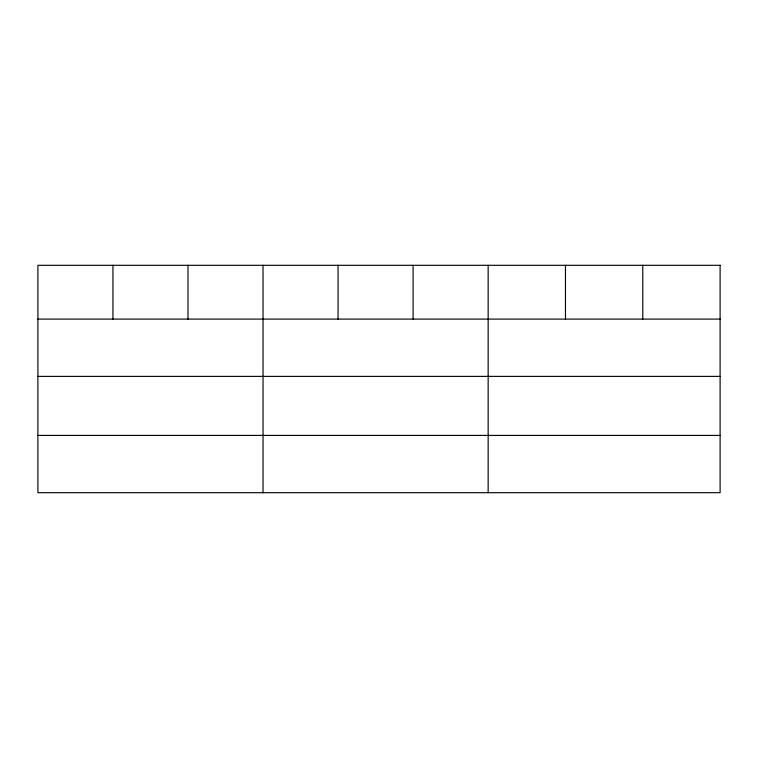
<?xml version="1.0" encoding="UTF-8"?>
<svg xmlns="http://www.w3.org/2000/svg" width="758" height="758" viewBox="0 0 758 758"><rect width="100%" height="100%" fill="white"/><g stroke="black" fill="none" stroke-linecap="round" stroke-linejoin="round"><path stroke-width="1.14" d="M37.9 319.099L720.1 319.099M37.9 376.385L720.1 376.385M37.9 435.405L720.1 435.405M642.784 265.3L642.784 319.099M565.468 265.3L565.468 319.099M488.152 265.3L488.152 492.7M413.11 265.3L413.11 319.099M338.068 265.3L338.068 319.099M263.026 265.3L263.026 492.7M187.984 265.3L187.984 319.099M112.942 265.3L112.942 319.099M720.1 265.3L37.9 265.3L37.9 492.7L720.1 492.7L720.1 265.3"/></g></svg>
